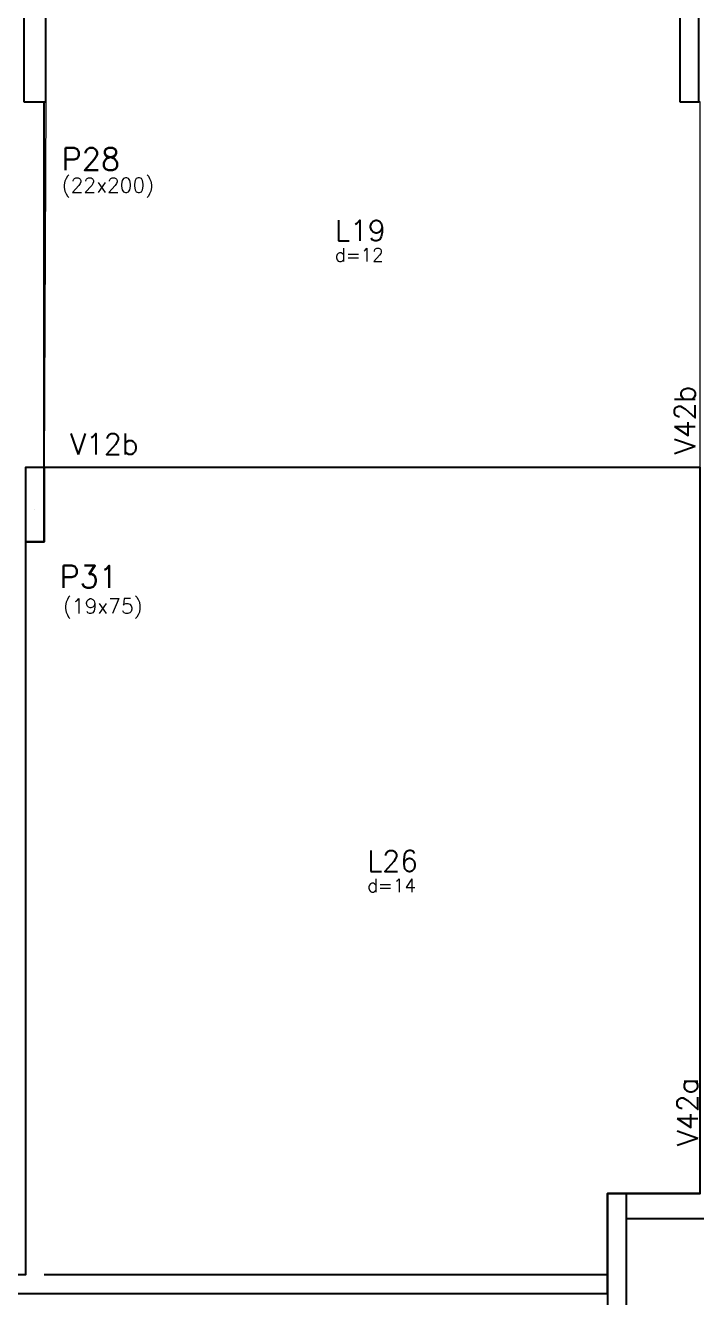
# Model space of a CAD drawing. Extents: x -40810 to 33675, y -2018 to 21213.
# Drawn here: x -10389 to -9711, y 10385 to 11669 of the extents above; entities that cross this region are included whole.
import ezdxf

# ---------------------------------------------------------------- set-up
doc = ezdxf.new("R2010")
doc.units = 0
doc.layers.get('0').update_dxf_attribs({"color": 1, "lineweight": 9})
for name, color, linetype in [('1', 5, 'Continuous'), ('10', 7, 'Continuous'), ('12', 3, 'Continuous'), ('13', 7, 'Continuous'), ('242', 3, 'Continuous'), ('3', 2, 'Continuous'), ('8', 5, 'Continuous'), ('9', 3, 'Continuous'), ('COTA', 241, 'Continuous')]:
    doc.layers.add(name, color=color, linetype=linetype)
doc.styles.get("Standard").update_dxf_attribs({"font": 'romans.shx', "width": 0.8})

msp = doc.modelspace()

# ---------------------------------------------------------------- linework, layer by layer
at = {"linetype": 'Continuous', "ltscale": 30}
for points in [[(-9707.684, 11591.62), (-9709.185, 11591.62), (-9728.185, 11591.62), (-9728.185, 11738.62), (-9894.185, 11738.62), (-9908.185, 11738.62), (-9908.185, 11708.62), (-9937.185, 11708.62), (-9937.185, 11738.62), (-10142.185, 11738.62), (-10142.185, 11772.62), (-10368.185, 11772.62), (-10368.185, 11591.62), (-10369.684, 11222.625), (-10369.684, 11222.62), (-9707.684, 11222.62)], [(-9707.684, 11147.62), (-9707.684, 11222.62), (-10369.684, 11222.62), (-10369.684, 11147.62), (-10388.685, 11147.62), (-10388.685, 10407.761), (-10514.684, 10407.761), (-10514.684, 10388.761), (-10379.185, 10388.761), (-9801.184, 10388.761), (-9801.184, 10489.62), (-9782.184, 10489.62), (-9707.684, 10489.62)]]:
    msp.add_lwpolyline(points, close=True, dxfattribs=at)
at = {"layer": '1'}
for points in [[(-10369.685, 11222.62), (-10369.685, 11591.62)], [(-9707.684, 11222.62), (-10369.685, 11222.62)], [(-10369.685, 11222.62), (-10369.685, 11192.62)], [(-9707.684, 10489.62), (-9782.184, 10489.62)], [(-9782.184, 10464.62), (-9698.184, 10464.62)], [(-9801.184, 10407.761), (-10369.685, 10407.761)], [(-10514.684, 10388.761), (-10379.185, 10388.761)], [(-10379.185, 10388.761), (-9801.184, 10388.761)]]:
    msp.add_lwpolyline(points, dxfattribs=at)
at = {"layer": '242'}
msp.add_line((-10379.184, 11180.12), (-10379.184, 11180.12), dxfattribs=at)
at = {"layer": '3'}
for points in [[(-10390.185, 11591.62), (-10368.185, 11591.62), (-10368.185, 11791.62), (-10390.185, 11791.62), (-10390.185, 11591.62)], [(-9728.185, 11591.62), (-9709.185, 11591.62), (-9709.185, 11757.62), (-9728.185, 11757.62), (-9728.185, 11591.62)], [(-10388.684, 11147.62), (-10369.684, 11147.62), (-10369.684, 11222.62), (-10388.684, 11222.62), (-10388.684, 11147.62)], [(-9801.184, 10260.62), (-9782.184, 10260.62), (-9782.184, 10489.62), (-9801.184, 10489.62), (-9801.184, 10260.62)]]:
    msp.add_lwpolyline(points, dxfattribs=at)
at = {"layer": 'COTA', "linetype": 'Continuous', "ltscale": 30}
msp.add_lwpolyline([(-9707.684, 11147.62), (-9707.684, 11222.62), (-10369.684, 11222.62), (-10369.684, 11147.62), (-10388.685, 11147.62), (-10388.685, 10407.761), (-10514.684, 10407.761), (-10514.684, 10388.761), (-10379.185, 10388.761), (-9801.184, 10388.761), (-9801.184, 10489.62), (-9782.184, 10489.62), (-9707.684, 10489.62)], close=True, dxfattribs=at)

# ---------------------------------------------------------------- texts
at = {"layer": '10'}
for s, p in [('L19', (-10076.459, 11451.252)), ('L26', (-10043.896, 10814.936))]:
    msp.add_text(s, height=21, dxfattribs=at).set_placement(p)
at = {"layer": '12'}
for s, p in [('(22x200)', (-10352.051, 11500.096)), ('(19x75)', (-10350.892, 11075.205))]:
    msp.add_text(s, height=15, dxfattribs=at).set_placement(p)
at = {"layer": '13'}
for s, p in [('d=12', (-10076.459, 11430.357)), ('d=14', (-10043.896, 10794.041))]:
    msp.add_text(s, height=13.5, dxfattribs=at).set_placement(p)
at = {"layer": '8'}
for s, p in [('V42b', (-9712.798, 11235.906)), ('V42a', (-9710.105, 10537.61))]:
    msp.add_text(s, height=21, rotation=90, dxfattribs=at).set_placement(p)
msp.add_text('V12b', height=21, dxfattribs=at).set_placement((-10343.727, 11235.751))
at = {"layer": '9'}
for s, p in [('P28', (-10352.051, 11522.596)), ('P31', (-10354.244, 11101.057))]:
    msp.add_text(s, height=22.5, dxfattribs=at).set_placement(p)

doc.saveas('drawing.dxf')
